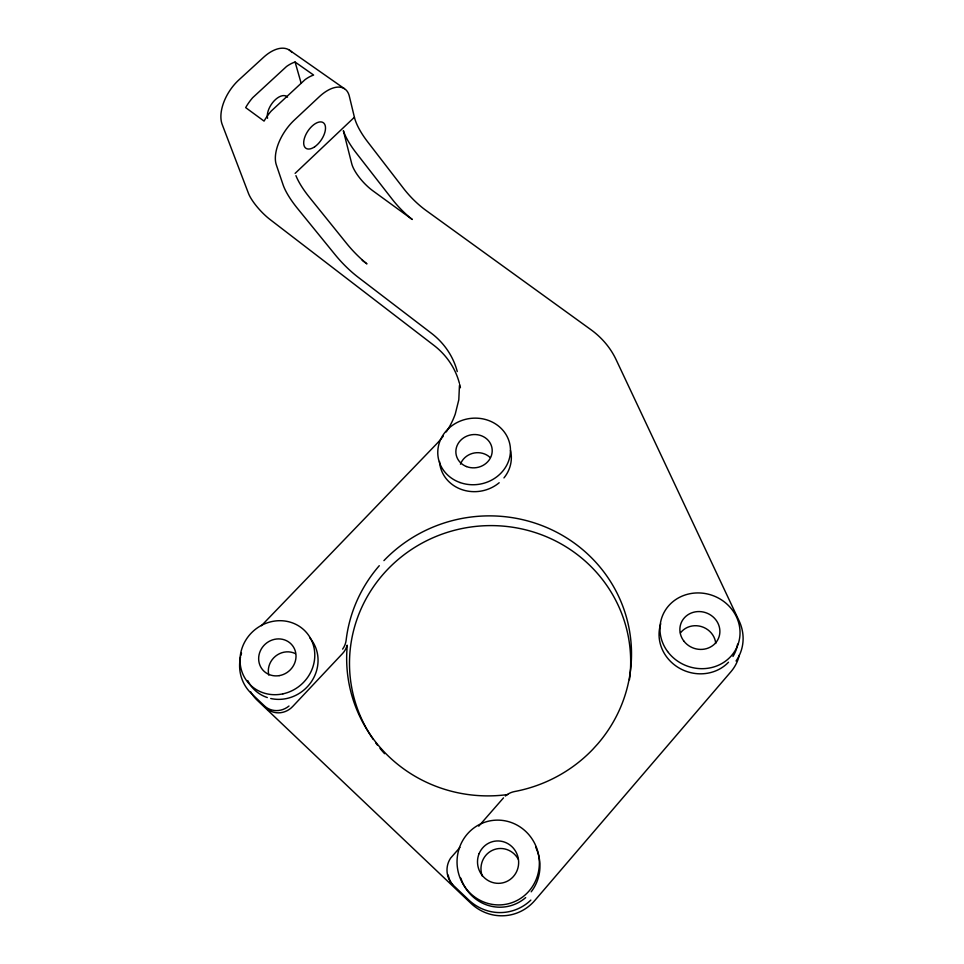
<?xml version="1.0" encoding="UTF-8"?>
<svg xmlns="http://www.w3.org/2000/svg" width="964" height="964" viewBox="0 0 964 964"><rect width="100%" height="100%" fill="white"/><g stroke="black" fill="none" stroke-linecap="round" stroke-linejoin="round"><path stroke-width="1.45" d="M478.747 826.172L503.497 797.867M459.924 847.464L450.61 858.141A20.943 20.22 85.1 0 0 453.598 885.579L468.673 899.894A47.2 45.621 77.2 0 0 530.851 900.099M261.401 625.72L436.535 443.958A87.206 77.542 -17.3 0 0 443.283 436.077M295.117 173.375L354.403 117.246L349.317 96.159A35.56 18.437 -56.6 0 0 319.253 96.774L294.333 120.078A35.62 18.702 -55.8 0 0 276.319 164.856L283.079 184.787A44.404 12.978 47 0 0 297.599 208.561L335.147 254.725A43.392 12.616 46.2 0 0 358.102 277.21L431.354 333.207A87.206 77.542 -17.3 0 1 457.261 371.538M295.092 62.033L293.574 62.564A35.102 19.196 -57.1 0 0 286.549 66.48L252.664 97.713A35.15 19.473 -56.2 0 0 246.796 105.691L245.675 107.619L264.064 121.103L265.208 119.175A35.379 19.087 -56 0 1 271.125 111.137L305.106 79.602A35.331 18.822 -56.8 0 1 312.107 75.614L313.625 75.059L295.092 62.033L301.19 83.338M289.212 49.995L344.401 88.664M362.187 260.292L366.935 263.883A43.284 13.062 46.3 0 1 346.666 243.506L309.408 197.283A44.284 13.436 47.1 0 1 295.936 175.641M459.454 385.479L458.804 399.795L455.273 413.99A87.206 77.542 -17.3 0 1 446.26 431.908M342.606 649.121A18.834 17.774 -35.4 0 0 346.136 640.204A143.226 139.045 -7.5 0 1 379.274 565.699M383.925 560.614A143.226 139.045 -7.5 0 1 583.569 550.396A143.226 139.045 -7.5 0 1 597.656 744.003L592.667 749.486A143.226 139.045 -7.5 0 1 514.595 791.54A20.437 20.015 65.9 0 0 505.341 796.023M373.237 739.388A140.648 136.864 -6.8 0 1 458.213 529.369A140.648 136.864 -6.8 0 1 629.456 679.704M384.6 753.691A140.648 136.864 -6.8 0 1 379.997 748.365M377.37 745.052A140.648 136.864 -6.8 0 1 375.683 742.81M268.173 709.625A19.087 17.918 -45.3 0 0 292.634 706.552L342.497 653.58A18.726 17.689 -35.6 0 0 347.136 645.169L346.956 649.567A142.359 138.31 -7.2 0 0 507.787 794.541M310.022 638.108A37.982 35.535 -41.3 0 1 311.77 681.138A37.982 35.535 -41.3 0 1 270.715 698.502M267.305 697.55A37.982 35.535 -41.3 0 1 247.736 680.572M510.474 450.441A36.029 32.909 -9.8 0 1 503.955 477.915M499.183 482.747A36.029 32.909 -9.8 0 1 461.539 489.483A36.029 32.909 -9.8 0 1 439.524 461.503M736.821 647.675A39.898 37.09 21.3 0 1 732.953 656.472M728.507 662.22A39.898 37.09 21.3 0 1 679.548 668.269A39.898 37.09 21.3 0 1 660.726 623.804M737.617 644.157A39.898 37.09 21.3 0 1 737.123 646.507M525.681 897.605A41.958 40.56 77.2 0 1 460.852 878.168M535.683 847.163A41.958 40.56 77.2 0 1 531.188 891.808M736.038 660.991A44.886 41.717 21.3 0 0 739.111 620.9L616.141 359.729A89.037 79.482 -5.4 0 0 590.848 329.628L426.016 210.441A42.729 15.255 46.8 0 1 403.434 188.281L367.573 141.732A43.717 15.677 47.8 0 1 354.403 117.246M240.542 656.809A42.729 39.97 -41.3 0 0 251.387 693.502L264.425 705.877A19.208 18.015 -45 0 0 289.007 706.022M240.831 655.556A42.729 39.97 -41.3 0 1 241.518 653.098M252.58 694.839A41.982 39.367 -41.9 0 0 257.352 700.37L470.938 903.34A46.356 44.754 76.9 0 0 534.815 900.484L730.965 671.679A44.079 41.042 22.1 0 0 739.292 655.098M251.893 693.839A41.982 39.367 -41.9 0 1 250.628 691.754M452.634 884.844A20.822 20.087 84.9 0 1 448.212 875.059M459.671 384.335A85.772 76.566 -17.3 0 1 460.418 387.733M459.382 383.202A85.772 76.566 -17.3 0 0 433.872 345.329L270.065 219.515A24.739 6.628 47.2 0 1 248.471 193.378L222.19 124.464A34.921 19.834 -56.5 0 1 238.903 79.892L263.618 57.274A34.873 19.557 -57.4 0 1 291.923 52.43M267.546 118.283A15.267 8.363 -56.5 0 1 274.137 100.871A15.267 8.363 -56.5 0 1 287.513 97.111M268.799 675.113A18.653 17.497 -41.9 0 1 275.511 656.195A18.653 17.497 -41.9 0 1 295.297 653.58M482.253 876.047A20.606 19.895 76.9 0 1 492.459 850.284A20.606 19.895 76.9 0 1 518.271 859.273M680.464 632.914A19.581 18.244 22 0 1 701.394 626.576A19.581 18.244 22 0 1 715.746 643.458M460.467 464.19A17.701 16.231 -9.6 0 1 489.808 457.225M412.206 219.43L372.839 190.776A25.148 8.411 47.3 0 1 351.752 163.796L343.365 130.706A43.826 15.243 47.7 0 0 356.053 152.734L392.191 199.211A42.838 14.822 46.7 0 0 412.206 219.43M459.997 482.53A36.451 33.21 -9.9 0 0 510.197 446.272A36.451 33.21 -9.9 0 0 452.176 425.534A36.451 33.21 -9.9 0 0 459.997 482.53M282.922 693.851A38.44 35.897 -40.8 0 0 306.673 632.77A38.44 35.897 -40.8 0 0 242.639 646.483A38.44 35.897 -40.8 0 0 282.922 693.851M459.286 848.139A42.464 41.091 77.4 0 0 506.04 904.256A42.464 41.091 77.4 0 0 529.26 835.161A42.464 41.091 77.4 0 0 459.286 848.139M667.594 651.519A40.392 37.5 20.8 0 0 736.568 647.916A40.392 37.5 20.8 0 0 695.827 592.981A40.392 37.5 20.8 0 0 667.594 651.519M684.006 641.277A20.196 18.75 20.8 0 0 718.373 638.578A20.196 18.75 20.8 0 0 697.237 611.622A20.196 18.75 20.8 0 0 684.006 641.277M314.638 146.829A15.472 8.037 -56 0 0 324.012 123.32A15.472 8.037 -56 0 0 305.118 136.273A15.472 8.037 -56 0 0 314.638 146.829M466.443 466.54A18.22 16.605 -9.9 0 0 492.134 449.128A18.22 16.605 -9.9 0 0 463.527 437.909A18.22 16.605 -9.9 0 0 466.443 466.54M279.174 675.644A19.22 17.942 -40.8 0 0 292.526 645.627A19.22 17.942 -40.8 0 0 260.316 650.929A19.22 17.942 -40.8 0 0 279.174 675.644M479.144 853.574A21.232 20.545 77.4 0 0 500.581 883.217A21.232 20.545 77.4 0 0 514.523 849.633A21.232 20.545 77.4 0 0 479.144 853.574"/></g></svg>
